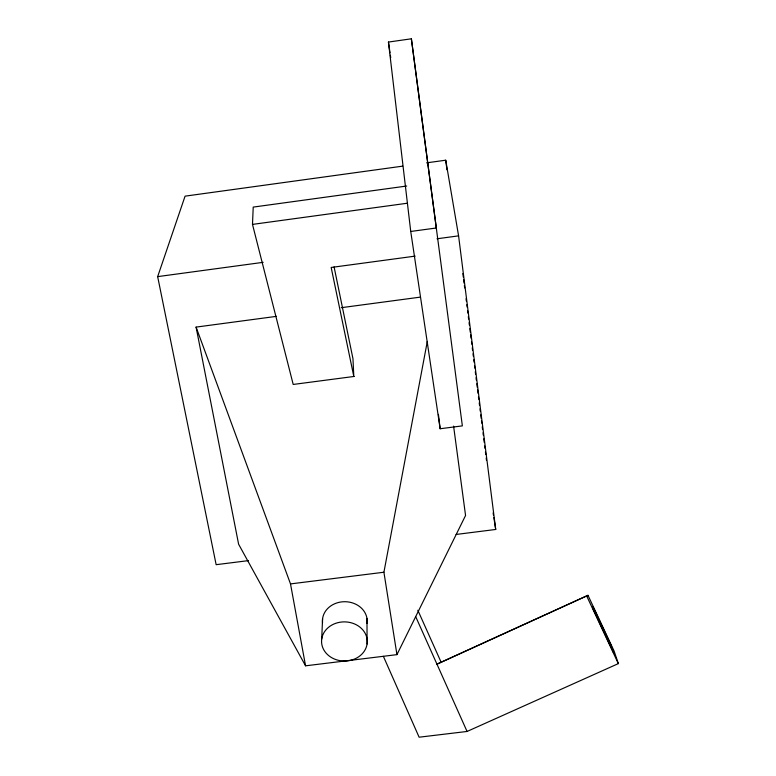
<?xml version="1.0" encoding="UTF-8"?>
<svg xmlns="http://www.w3.org/2000/svg" width="776" height="776" viewBox="0 0 776 776"><rect width="100%" height="100%" fill="white"/><g stroke="black" fill="none" stroke-linecap="round" stroke-linejoin="round"><path stroke-width="1.16" d="M354.215 376.438L293.202 384.45L252.491 224.4L253.219 207.095L406.711 186.027M321.7 639.152L322.574 618.715M276.469 316.356L196.085 327.103L238.61 544.199L305.56 665.818L396.943 654.634L383.916 572.232L427.304 341.43M248.533 560.611L216.145 564.685L157.664 276.625L185.076 196.153L402.686 166.142M396.943 654.634L465.561 515.487L453.591 426.111M587.995 595.318L436.956 664.159L587.995 595.318L614.117 651.103L618.336 663.616L467.065 731.458L419.118 737.2L383.383 656.331M410.737 231.471L388.446 42.059L411.377 38.8L436.325 227.989L410.737 231.471L440.147 428.75L462.36 425.878L411.377 38.8M426.596 162.844L445.734 160.205L458.587 235.856L495.709 529.465L456.113 534.46M252.491 224.4L407.371 203.225M157.664 276.625L263.161 262.337M437.004 238.785L458.587 235.856M415.141 256.129L331.168 267.458L353.808 376.486L352.973 358.745L334.097 266.944M341.256 307.694L420.437 297.111M196.085 327.103L290.505 583.911L383.916 572.232M586.743 596.123L618.336 663.616M417.837 610.256L441.049 662.064M415.771 616.813L467.065 731.458M290.505 583.911L305.56 665.818M493.129 512.878L493.497 515.245M493.866 517.621L495.709 529.465M388.446 42.059L390.018 52.826M390.367 55.212L390.716 57.608M462.855 273.569L463.311 277.158M463.611 279.554L464.067 283.143M464.368 285.539L464.678 287.935M466.036 298.712L466.347 301.107M466.793 304.696L467.103 307.092M467.55 310.681L467.86 313.077M468.316 316.666L468.617 319.062M469.073 322.661L469.373 325.047M469.829 328.646L470.285 332.235M470.586 334.631L471.042 338.22M471.498 341.809L471.798 344.204M472.254 347.803L472.555 350.189M473.011 353.788L473.311 356.184M473.767 359.773L474.068 362.169M474.524 365.758L474.825 368.154M475.281 371.743L475.581 374.139M476.037 377.728L476.338 380.124M476.794 383.722L477.25 387.311M477.55 389.707L478.006 393.296M478.462 396.885L478.763 399.281M479.219 402.87L479.519 405.266M479.975 408.865L480.276 411.251M480.732 414.85L481.188 418.439M481.489 420.834L481.799 423.23M482.255 426.819L482.556 429.215M483.011 432.804L483.312 435.2M483.768 438.789L484.224 442.388M484.67 445.977L484.981 448.373M485.427 451.962L485.737 454.358M486.193 457.947L486.494 460.343M445.734 160.205L446.947 169.799M438.411 414.374L440.147 428.75M366.97 618.423L367.087 643.973A22.863 19.584 0.7 0 1 330.605 657.02A22.863 19.584 0.7 0 1 335.533 623.38A22.863 19.584 0.7 0 1 367.087 643.973M322.535 622.75A22.378 19.274 0.7 0 1 345.136 601.71A22.378 19.274 0.7 0 1 367.009 623.458M592.854 606.56L592.486 607.637L613.826 653.101L611.081 645.351L592.854 606.56"/></g></svg>
